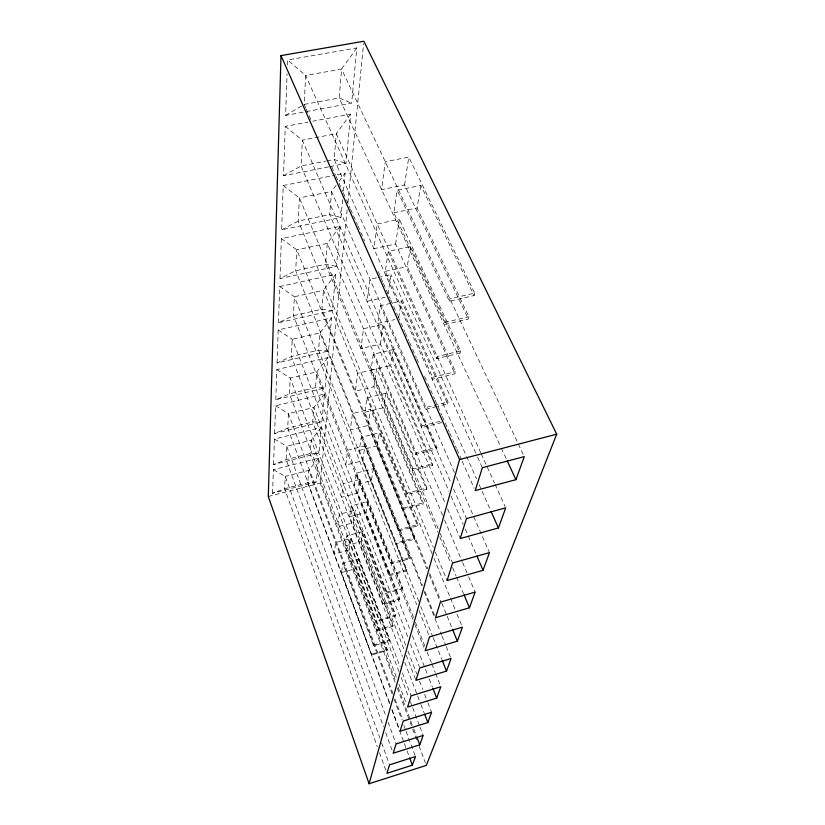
<?xml version="1.0" encoding="UTF-8"?>
<svg xmlns="http://www.w3.org/2000/svg" width="825" height="825" viewBox="0 0 825 825"><rect width="100%" height="100%" fill="white"/><g stroke="black" fill="none" stroke-linecap="round" stroke-linejoin="round"><path stroke-width="0.62" stroke-dasharray="4.12 3.09" d="M272.559 493.257L273.374 469.673L318.502 458.226L316.295 481.955L272.559 493.257L284.625 488.72L307.735 482.759L316.295 481.955M273.549 464.537L274.436 439.034L321.379 427.402L318.986 453.059L273.549 464.537L286.1 459.618L310.118 453.554L318.986 453.059M274.622 433.465L275.581 405.776L324.503 393.968L321.905 421.802L274.622 433.465L287.708 428.103L312.706 421.946L321.905 421.802M275.798 399.723L276.839 369.569L327.896 357.596L325.071 387.894L275.798 399.723L289.451 393.855L315.511 387.606L325.071 387.894M277.066 362.959L278.2 329.979L331.598 317.873L328.515 350.965L277.066 362.959L291.349 356.513L318.574 350.192L328.515 350.965M278.458 322.75L279.706 286.533L335.662 274.312L332.279 310.623L278.458 322.75L293.422 315.645L321.925 309.241L332.279 310.623M279.984 278.572L281.366 238.621L340.137 226.339L336.414 266.341L279.984 278.572L295.711 270.703L325.607 264.258L336.414 266.341M342.623 199.805L340.962 217.522L281.665 229.814L283.202 185.522L334.991 175.23M328.515 166.887L283.532 175.735L285.244 126.349L307.869 122.121M303.053 112.179L285.625 115.407L287.059 73.858M287.358 65.041L287.533 59.998L356.792 47.932L351.636 103.187L304.301 111.953M305.735 107.941L304.167 104.404L305.642 75.457L287.533 59.998M343.448 190.946L345.097 173.229L336.26 174.983M329.763 166.64L346.015 163.443L350.615 114.118L312.902 121.172M395.041 682.141L320.203 483.079L347.263 209.014M347.903 202.61L363.577 43.807M358.194 559.144L356.647 568.404L387.307 649.574L387.08 650.492L371.58 655.071L341.54 572.602L342.88 563.362L358.194 559.144L389.369 641.18L373.612 645.8L342.88 563.362M362.825 531.506L361.144 541.561L393.278 625.226L393.03 626.227L376.881 630.919L377.097 629.929L345.427 545.841L346.882 535.817L362.825 531.506L395.515 616.089L379.098 620.833L346.882 535.817M349.656 516.77L351.244 505.869L367.868 501.466L366.032 512.408L399.785 598.702L399.517 599.796L382.666 604.612L382.903 603.529L349.656 516.77L366.032 512.408M361.206 437.332L398.857 530.949L417.656 525.834L379.376 432.754L361.206 437.332L359.298 450.419L406.89 569.704L406.601 570.9L388.988 575.85L389.245 574.654L354.265 485.09L355.998 473.168L373.364 468.672L409.571 558.773L391.638 563.764L355.998 473.168M386.007 393.226L383.584 407.674L423.308 502.765L422.957 504.209L403.59 509.407L403.91 507.963L364.846 412.304L366.939 397.877L386.007 393.226L426.577 489.431L406.828 494.68L366.939 397.877M393.339 349.511L390.648 365.516L432.857 463.836L432.465 465.444L412.088 470.766L412.438 469.157L370.961 370.219L373.282 354.234L393.339 349.511L436.497 449.006L415.687 454.379L373.282 354.234M441.86 422.544L421.554 427.68L421.946 425.886L377.747 323.513L380.335 305.704L401.476 300.919L447.573 403.848L437.797 406.282M410.592 246.582L407.241 266.558L455.441 371.766L454.936 373.797L432.176 379.345L432.62 377.314L385.327 271.373L388.235 251.408L410.592 246.582L460.02 353.069L436.724 358.648L388.235 251.408M420.843 185.408L417.068 207.941L468.92 316.779L468.363 319.079L444.18 324.72L444.685 322.42L393.845 212.788L397.124 190.255L420.843 185.408L474.127 295.546L449.347 301.207L397.124 190.255M349.14 549.986L350.893 538.426L335.662 542.551L334.156 554.08L349.14 549.986L387.08 650.492M353.286 522.668L355.183 510.128L339.333 514.346L337.703 526.845L353.286 522.668L393.03 626.227M357.782 493.02L359.855 479.377L343.334 483.677L341.56 497.279L357.782 493.02L399.517 599.796M362.691 460.732L364.949 445.851L347.686 450.223L345.747 465.073L362.691 460.732L406.601 570.9M368.043 425.452L370.518 409.138L352.461 413.583L350.336 429.877L368.043 425.452L414.377 539.189L395.928 544.252L396.217 542.953L414.697 537.869L377.18 445.871L379.376 432.754M373.921 386.729L376.643 368.765L357.71 373.292L355.369 391.225L373.921 386.729L422.957 504.209M380.397 344.035L383.419 324.163L363.505 328.752L360.927 348.604L380.397 344.035L432.465 465.444M387.956 294.278L390.937 274.632L378.593 277.355M395.588 244.035L399.341 219.295L377.159 223.957L373.942 248.686L395.588 244.035L454.936 373.797M404.549 184.944L408.787 157.08L385.265 161.741L381.635 189.616L404.549 184.944L468.363 319.079M373.364 468.672L371.353 480.635L354.265 485.09M398.692 317.553L401.476 300.919M373.612 645.8L373.818 644.861L389.596 640.231L350.893 538.426M379.098 620.833L379.325 619.812L395.773 615.058L355.183 510.128M402.507 587.606L402.229 588.73L385.089 593.598L385.337 592.474L402.507 587.606L359.855 479.377M391.638 563.764L391.916 562.537L409.881 557.535L364.949 445.851M398.857 530.949L399.156 529.588L417.986 524.473L370.518 409.138M406.828 494.68L407.158 493.175L426.948 487.926L376.643 368.765M415.687 454.379L416.058 452.698L436.91 447.325L383.419 324.163M436.58 406.591L425.587 409.334L425.999 407.447L448.037 401.961L390.937 274.632M436.724 358.648L437.188 356.524L460.546 350.934L399.341 219.295M449.347 301.207L449.883 298.794L474.726 293.123L408.787 157.08M389.369 641.18L389.596 640.231M395.515 616.089L395.773 615.058M409.571 558.773L409.881 557.535M414.377 539.189L414.697 537.869M417.656 525.834L417.986 524.473M426.577 489.431L426.948 487.926M436.497 449.006L436.91 447.325M447.573 403.848L448.037 401.961M460.02 353.069L460.546 350.934M474.127 295.546L474.726 293.123M356.792 47.932L341.571 69.063L339.199 97.969L500.827 447.057M350.615 114.118L336.28 133.691L334.177 159.472L466.084 455.4M336.074 185.367L331.557 191.441L329.67 214.593L448.996 491.339M339.085 181.325L345.097 173.229M340.137 226.339L327.308 243.365L325.607 264.258L437.807 532.187M335.662 274.312L323.472 290.287L321.925 309.241L427.804 568.755M331.598 317.873L319.987 332.918L318.574 350.192L418.832 601.693M327.896 357.596L316.81 371.807L315.511 387.606L410.51 630.981M324.503 393.968L313.892 407.426L312.706 421.946L402.487 656.36M321.379 427.402L311.211 440.179L310.118 453.554L395.835 681.275M318.502 458.226L308.746 470.384L307.735 482.759L389.761 704.137M285.625 115.407L303.074 105.053M283.532 175.735L301.032 165.959L325.586 161.153M281.665 229.814L298.238 221.069L329.67 214.593L340.962 217.522M371.776 654.163L387.307 649.574M377.097 629.929L393.278 625.226M382.903 603.529L399.785 598.702M389.245 574.654L406.89 569.704M341.54 572.602L356.647 568.404M345.427 545.841L361.144 541.561M403.91 507.963L423.308 502.765M412.438 469.157L432.857 463.836M268.29 496.506L320.203 483.079M359.298 450.419L377.18 445.871M421.946 425.886L439.911 421.348M364.846 412.304L383.584 407.674M432.62 377.314L455.441 371.766M370.961 370.219L390.648 365.516M444.685 322.42L468.92 316.779M377.747 323.513L394.835 319.584M385.172 297.278L367.073 301.352L369.951 279.262L377.365 277.623M385.327 271.373L407.241 266.558M393.845 212.788L417.068 207.941M326.813 160.916L334.177 159.472L346.015 163.443M304.167 104.404L339.199 97.969L351.636 103.187M273.374 469.673L285.254 476.396L379.912 738.179M274.436 439.034L286.78 446.284L385.863 716.121M275.581 405.776L288.441 413.624L392.875 693.32M276.839 369.569L290.245 378.087L400.115 666.94M278.2 329.979L292.225 339.281L408.179 637.942M279.706 286.533L294.391 296.722L416.666 604.55M281.366 238.621L296.773 249.831L426.783 568.827M283.202 185.522L299.413 197.928L438.157 528.639M285.244 126.349L302.352 140.157L451.079 483.099M523.194 454.297L341.571 69.063L305.642 75.457L477.067 455.947M501.363 448.222L506.756 459.865M480.748 452.708L336.28 133.691L302.352 140.157L301.032 165.959L445.572 504.24M481.274 453.884L494.557 483.202M495.093 484.378L505.178 506.663M477.593 457.122L482.357 467.692M466.599 456.565L476.51 478.799M479.119 484.657L490.597 510.397M306.25 109.117L310.942 119.718M331.805 166.815L335.455 175.055M335.971 176.23L338.58 182.119M339.106 183.294L342.757 191.534M343.272 192.71L345.881 198.598M346.407 199.774L350.048 208.024M350.573 209.199L357.349 224.503M357.875 225.679L364.65 240.993M378.211 271.6L382.903 282.202M383.429 283.377L390.204 298.681M390.72 299.857L397.506 315.171M398.021 316.346L404.807 331.65M405.323 332.826L408.973 341.076M409.499 342.251L412.108 348.14M412.624 349.315L416.274 357.555M416.8 358.731L419.399 364.619M424.617 376.396L427.226 382.284M427.742 383.46L434.528 398.764M435.043 399.939L441.829 415.253M442.344 416.429L449.13 431.733M449.646 432.908L456.421 448.222M456.947 449.398L461.639 459.989M462.165 461.165L474.158 488.256M454.379 472.364L331.557 191.441L299.413 197.928L298.238 221.069L433.3 547.222M456.442 477.087L489.472 552.616M380.335 305.704L425.587 409.334M453.637 489.008L466.465 518.574M451.028 496.052L463.227 524.339M465.259 529.052L467.806 534.951M468.311 536.126L476.448 554.988M447.593 508.963L459.721 537.353M442.592 515.316L327.308 243.365L296.773 249.831L295.711 270.703L422.534 585.492M444.603 520.039L462.124 561.382M462.629 562.567L468.136 575.561M468.641 576.737L475.148 592.102M440.148 533.373L452.585 563.011M439.787 536.91L450.667 562.898M452.647 567.621L456.101 575.891M456.596 577.077L463.526 593.608M435.27 551.987L447.109 580.553M432.104 553.647L323.472 290.287L294.391 296.722L293.422 315.645L412.943 619.637M434.063 558.391L455.091 609.386M457.05 614.13L462.433 627.165M429.743 573.509L441.365 602.002M441.849 603.188L446.696 615.058M447.181 616.244L452.017 628.114M429.206 574.778L440.364 602.147M424.937 591.463L435.022 616.502M421.74 585.709L319.987 332.918L292.225 339.281L291.349 356.513L404.394 650.378M424.143 591.669L441.447 634.652M441.922 635.848L445.768 645.398M446.253 646.594L451.058 658.525M420.74 606.478L432.661 636.395M433.135 637.591L441.726 659.134M419.048 610.541L429.516 636.89M413.542 617.471L316.81 371.807L290.245 378.087L289.451 393.855L396.691 678.15M415.429 622.246L424.834 646.13M427.185 652.101L431.413 662.857M431.887 664.042L435.177 672.406M435.652 673.602L440.354 685.544M414.831 624.422L423.772 647.161M412.376 635.766L427.35 674.118M429.217 678.913L432.496 687.308M410.499 643.943L419.347 666.734M405.673 645.171L313.892 407.426L288.441 413.624L287.708 428.103L389.751 703.457M407.993 651.162L416.769 673.922M419.543 681.11L422.782 689.494M424.638 694.279L427.412 701.467M427.876 702.663L431.568 712.243M351.244 505.869L385.089 593.598M406.24 655.184L415.934 680.367M404.786 662.382L417.233 694.867M417.698 696.073L420.461 703.292M420.915 704.498L424.143 712.924M402.404 672.963L411.108 695.826M398.96 671.591L311.211 440.179L286.78 446.284L286.1 459.618L383.481 726.639M401.249 677.614L408.55 696.888M410.376 701.704L412.201 706.52M412.665 707.726L419.512 725.794M419.966 726.99L423.163 735.426M398.96 684.173L406.23 703.447M398.093 687.266L410.283 719.637M410.726 720.844L413.438 728.032M413.892 729.228L416.594 736.426M397.31 688.174L412.273 727.98M412.727 729.187L416.811 740.046M419.079 746.078L425.432 762.97M395.123 699.342L402.775 719.843M392.195 694.114L308.746 470.384L285.254 476.396L284.625 488.72L377.324 746.687M393.979 698.919L401.6 719.338M403.838 725.34L405.632 730.146M406.075 731.352L415.491 756.577M391.988 709.49L399.156 728.815M391.978 710.129L403.941 742.438M404.384 743.634L406.601 749.616M407.045 750.812L409.262 756.803M388.08 722.164L396.072 743.944M385.688 732.683L392.741 752.018M381.666 743.026L389.111 763.63M379.5 752.74L386.028 770.901"/><path stroke-width="1.24" d="M281.005 55.605L268.29 496.506L369.105 783.75L426.339 765.383L556.71 434.177L363.835 41.25L281.005 55.605L459.556 459.546L369.105 783.75M412.366 765.177L415.491 756.577L389.555 764.837L386.904 773.324L412.366 765.177L409.705 758M419.76 744.82L423.163 735.426L396.072 743.944L393.185 753.225L419.76 744.82L417.048 737.622M427.835 722.545L431.568 712.243L403.229 721.05L400.053 731.228L427.835 722.545L424.607 714.13M436.703 698.094L440.818 686.74L411.108 695.826L407.602 707.056L436.703 698.094L432.96 688.504M446.49 671.107L451.058 658.525L419.822 667.93L415.934 680.367L446.49 671.107L442.2 660.33M457.349 641.169L462.433 627.165L429.516 636.89L425.184 650.75L457.349 641.169L452.502 629.3M469.456 607.788L475.148 592.102L440.364 602.147L435.507 617.688L469.456 607.788L464.021 594.794M483.048 570.312L489.472 552.616L452.585 563.011L447.109 580.553L483.048 570.312L476.953 556.163M498.413 527.948L505.715 507.839L466.465 518.574L460.226 538.539L498.413 527.948L491.112 511.562M515.924 479.676L524.288 456.617L482.357 467.692L475.2 490.607L515.924 479.676L507.293 461.031M459.556 459.546L556.71 434.177"/></g></svg>
